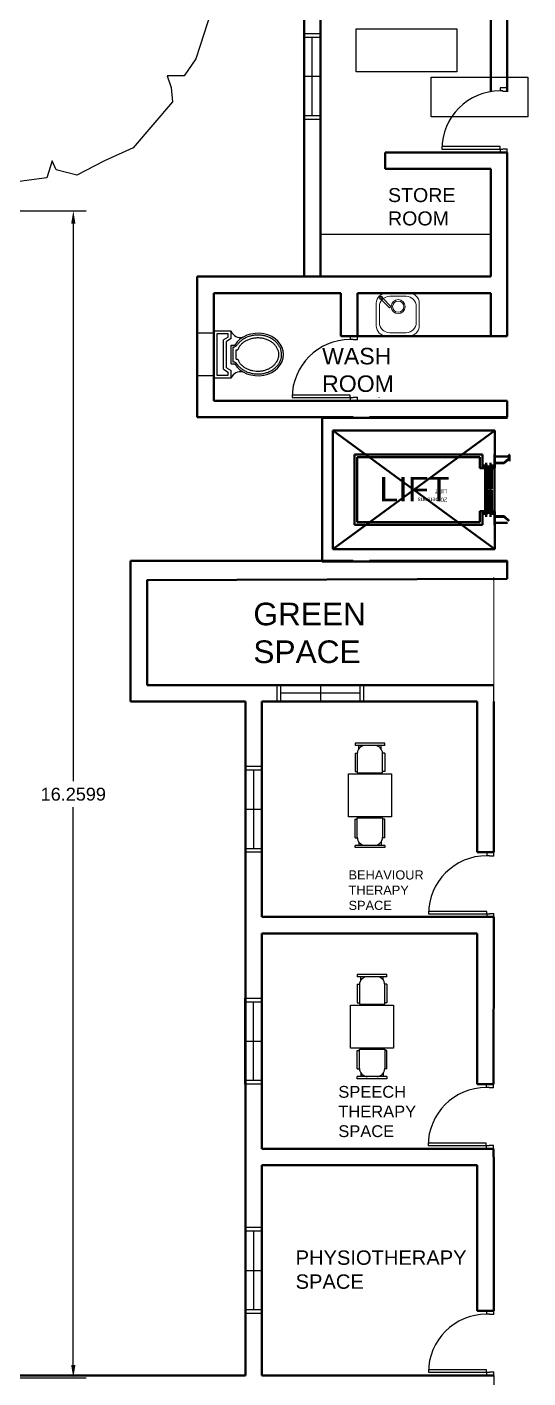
# Model space of a CAD drawing. Header units: metres. Extents: x -353 to 1688, y -477 to 135.
# Drawn here: x 520.16 to 527.14, y -175.16 to -156.34 of the extents above; entities that cross this region are included whole.
import ezdxf

# ---------------------------------------------------------------- set-up
doc = ezdxf.new("R2010")
doc.units = ezdxf.units.M
doc.header["$MEASUREMENT"] = 0
for name, color, linetype, lineweight in [('DIMENSION', 240, 'Continuous', 40), ('PLINTH', 7, 'Continuous', 20), ('WALL', 2, 'Continuous', 40)]:
    doc.layers.add(name, color=color, linetype=linetype, lineweight=lineweight)
for name, color, linetype in [('door space', 1, 'Continuous'), ('ID-LOOSE2', 8, 'Continuous'), ('TREES', 82, 'Continuous'), ('WINDOW', 10, 'Continuous')]:
    doc.layers.add(name, color=color, linetype=linetype)
doc.layers.add('FURNITURE', color=130, linetype='Continuous', plot=False)
doc.layers.add('TEXT', color=141, linetype='Continuous', plot=False)
doc.styles.get("Standard").update_dxf_attribs({"font": 'arial.ttf'})
doc.styles.add('Texto', font='BRADHITC.TTF', dxfattribs={"height": 0.1})
doc.dimstyles.new('Annotative', dxfattribs={"dimscale": 0, "dimtxt": 0.18, "dimasz": 0.18, "dimexe": 0.18, "dimexo": 0.0625, "dimgap": 0.09, "dimtad": 0, "dimtih": 1, "dimtoh": 1, "dimdec": 4, "dimzin": 0, "dimdsep": 46, "dimtxsty": 'Standard', "dimcen": 0.09, "dimadec": 0, "dimazin": 0, "dimtfac": 1, "dimtdec": 4, "dimtofl": 0, "dimtmove": 0, "dimatfit": 3, "dimfxl": 1, "dimtolj": 1, "dimtzin": 0, "dimarcsym": 0})

# ---------------------------------------------------------------- blocks, each defined once
blk = doc.blocks.new('A$C50846A53')
at = {"linetype": 'Continuous'}
for p, q in [((0, 0.74), (0, 0.56)), ((0.5, 0.74), (0, 0.74)), ((0.5, 0.56), (0.5, 0.74)), ((0.47, 0.71), (0.03, 0.71)), ((0.03, 0.71), (0.03, 0.59)), ((0.03, 0.59), (0.063, 0.59)), ((0.093, 0.64), (0.063, 0.59)), ((0.11, 0.61), (0.08, 0.56)), ((0.093, 0.64), (0.407, 0.64)), ((0.11, 0.61), (0.39, 0.61)), ((0.42, 0.56), (0.39, 0.61)), ((0.437, 0.59), (0.407, 0.64)), ((0.437, 0.59), (0.47, 0.59)), ((0.47, 0.59), (0.47, 0.71)), ((0, 0.56), (0.08, 0.56)), ((0.15, 0.557), (0.15, 0.52)), ((0.15, 0.557), (0.351, 0.557)), ((0.17, 0.537), (0.332, 0.537)), ((0.2, 0.507), (0.2, 0.488)), ((0.2, 0.507), (0.301, 0.507)), ((0.301, 0.507), (0.301, 0.488)), ((0.351, 0.557), (0.351, 0.52)), ((0.42, 0.56), (0.5, 0.56))]:
    blk.add_line(p, q, dxfattribs=at)
for centre, radius, start, end in [((-0.039, 0.461), 0.106, 344.642, 68.7339), ((0.11, 0.542), 0.06, 306.0032, 355.4798), ((0.391, 0.542), 0.06, 184.5202, 233.9959), ((0.539, 0.461), 0.106, 111.2661, 195.358)]:
    blk.add_arc(centre, radius, start, end, dxfattribs=at)
blk.add_ellipse((0.251, 0.274), major_axis=(0, 0.274), ratio=0.828948, start_param=0.459479, end_param=5.823706, dxfattribs=at)
for points, knots in [([(0.145, 0.493), (0.144, 0.492), (0.143, 0.491), (0.132, 0.483), (0.123, 0.475), (0.106, 0.457), (0.098, 0.447), (0.084, 0.426), (0.077, 0.415), (0.066, 0.391), (0.061, 0.378), (0.053, 0.352), (0.05, 0.339), (0.045, 0.311), (0.044, 0.298), (0.043, 0.27), (0.043, 0.256), (0.046, 0.228), (0.049, 0.215), (0.055, 0.188), (0.059, 0.175), (0.069, 0.15), (0.075, 0.138), (0.088, 0.116), (0.095, 0.105), (0.111, 0.085), (0.12, 0.077), (0.138, 0.06), (0.147, 0.053), (0.167, 0.041), (0.178, 0.036), (0.199, 0.028), (0.209, 0.025), (0.231, 0.021), (0.242, 0.02), (0.264, 0.02), (0.275, 0.021), (0.297, 0.026), (0.307, 0.029), (0.328, 0.038), (0.338, 0.044), (0.358, 0.057), (0.367, 0.064), (0.385, 0.081), (0.394, 0.09), (0.409, 0.11), (0.416, 0.121), (0.429, 0.144), (0.434, 0.156), (0.444, 0.181), (0.448, 0.194), (0.454, 0.221), (0.456, 0.235), (0.458, 0.262), (0.458, 0.276), (0.457, 0.304), (0.455, 0.318), (0.45, 0.345), (0.447, 0.358), (0.438, 0.384), (0.433, 0.396), (0.421, 0.42), (0.414, 0.431), (0.399, 0.452), (0.391, 0.461), (0.374, 0.479), (0.365, 0.486), (0.356, 0.493)], [0.542145, 0.542145, 0.542145, 0.542145, 0.562703, 0.562703, 0.724661, 0.724661, 0.886619, 0.886619, 1.048577, 1.048577, 1.210535, 1.210535, 1.372493, 1.372493, 1.534451, 1.534451, 1.696409, 1.696409, 1.858367, 1.858367, 2.020325, 2.020325, 2.182283, 2.182283, 2.344241, 2.344241, 2.506199, 2.506199, 2.668157, 2.668157, 2.830115, 2.830115, 2.992073, 2.992073, 3.154031, 3.154031, 3.315989, 3.315989, 3.477947, 3.477947, 3.639905, 3.639905, 3.801863, 3.801863, 3.963821, 3.963821, 4.125779, 4.125779, 4.287737, 4.287737, 4.449695, 4.449695, 4.611653, 4.611653, 4.773611, 4.773611, 4.935569, 4.935569, 5.097526, 5.097526, 5.259484, 5.259484, 5.421442, 5.421442, 5.5834, 5.5834, 5.741045, 5.741045, 5.741045, 5.741045]), ([(0.2, 0.488), (0.17, 0.474), (0.164, 0.47), (0.151, 0.46), (0.144, 0.454), (0.13, 0.439), (0.123, 0.431), (0.111, 0.413), (0.106, 0.404), (0.096, 0.384), (0.091, 0.373), (0.084, 0.352), (0.081, 0.34), (0.076, 0.317), (0.075, 0.305), (0.073, 0.282), (0.073, 0.27), (0.074, 0.246), (0.076, 0.234), (0.08, 0.211), (0.083, 0.2), (0.09, 0.178), (0.095, 0.167), (0.104, 0.147), (0.11, 0.138), (0.122, 0.12), (0.128, 0.112), (0.142, 0.097), (0.149, 0.09), (0.165, 0.078), (0.173, 0.073), (0.189, 0.064), (0.197, 0.06), (0.214, 0.055), (0.222, 0.053), (0.239, 0.05), (0.248, 0.05), (0.266, 0.051), (0.276, 0.052), (0.296, 0.057), (0.306, 0.061), (0.325, 0.071), (0.335, 0.077), (0.353, 0.091), (0.361, 0.099), (0.377, 0.117), (0.384, 0.127), (0.398, 0.149), (0.404, 0.161), (0.414, 0.185), (0.418, 0.198), (0.424, 0.225), (0.426, 0.239), (0.428, 0.267), (0.428, 0.281), (0.426, 0.309), (0.424, 0.323), (0.418, 0.349), (0.414, 0.363), (0.404, 0.387), (0.398, 0.399), (0.385, 0.421), (0.378, 0.431), (0.362, 0.449), (0.353, 0.458), (0.338, 0.469), (0.332, 0.474), (0.301, 0.488)], [0.459479, 0.459479, 0.459479, 0.459479, 0.567422, 0.567422, 0.720865, 0.720865, 0.874307, 0.874307, 1.02775, 1.02775, 1.181192, 1.181192, 1.334635, 1.334635, 1.488077, 1.488077, 1.64152, 1.64152, 1.794963, 1.794963, 1.948405, 1.948405, 2.101848, 2.101848, 2.25529, 2.25529, 2.408733, 2.408733, 2.562175, 2.562175, 2.715618, 2.715618, 2.86906, 2.86906, 3.022503, 3.022503, 3.175946, 3.175946, 3.356457, 3.356457, 3.536968, 3.536968, 3.717479, 3.717479, 3.89799, 3.89799, 4.078501, 4.078501, 4.259012, 4.259012, 4.439523, 4.439523, 4.620035, 4.620035, 4.800546, 4.800546, 4.981057, 4.981057, 5.161568, 5.161568, 5.342079, 5.342079, 5.52259, 5.52259, 5.703101, 5.703101, 5.823706, 5.823706, 5.823706, 5.823706])]:
    blk.add_open_spline(points, degree=3, knots=knots, dxfattribs=at)
blk = doc.blocks.new('A$C47EF7D3D')
for p, q in [((568, 800), (1368, 800)), ((568, 0), (568, 800)), ((1368, 800), (1368, 0)), ((0, 675), (40, 675)), ((0, 125), (0, 675)), ((40, 125), (40, 675)), ((103, 607), (40, 607)), ((181, 675), (525, 675)), ((181, 675), (181, 635)), ((190, 635), (550, 635)), ((525, 675), (525, 635)), ((550, 635), (550, 165)), ((1746, 635), (1386, 635)), ((1386, 635), (1386, 165)), ((1755, 675), (1411, 675)), ((1411, 675), (1411, 635)), ((1755, 675), (1755, 635)), ((1834, 607), (1896, 607)), ((1936, 675), (1896, 675)), ((1896, 125), (1896, 675)), ((1936, 125), (1936, 675)), ((40, 125), (0, 125)), ((103, 193), (40, 193)), ((181, 125), (181, 165)), ((181, 125), (525, 125)), ((550, 165), (190, 165)), ((525, 125), (525, 165)), ((1368, 0), (568, 0)), ((1386, 165), (1746, 165)), ((1411, 125), (1411, 165)), ((1755, 125), (1411, 125)), ((1755, 125), (1755, 165)), ((1834, 193), (1896, 193)), ((1896, 125), (1936, 125))]:
    blk.add_line(p, q)
for centre, start, end in [((190, 485), 90, 180), ((1746, 485), 0, 90), ((190, 315), 180, 270), ((1746, 315), 270, 0)]:
    blk.add_arc(centre, 150, start, end)
blk = doc.blocks.new('Simple tree 13_cad-block.com')
at = {"color": 0}
for points in [[(-1468, -1499), (-1766, -1175), (-1766, -1008), (-1883, -968), (-2037, -632), (-2103, -179), (-1973, -11), (-2089, 248), (-2025, 481), (-1935, 856), (-1740, 1192), (-1534, 1192), (-1378, 1153), (-1456, 1360), (-1416, 1541), (-1119, 1813), (-809, 1943), (-615, 1878), (-498, 1813), (-498, 1981), (-330, 2085), (227, 2098), (602, 2033), (692, 1917), (718, 1800), (886, 1839), (1068, 1800), (1391, 1555), (1611, 1348), (1779, 1115), (1766, 946), (1701, 868), (1883, 856), (1948, 752), (2102, 235), (2090, -361), (1934, -839), (1818, -1008), (1649, -1008), (1689, -1124), (1701, -1266), (1313, -1719), (1028, -1848), (757, -1991), (550, -1939), (511, -1848), (459, -2017), (-214, -2107), (-653, -2029), (-977, -1900), (-1352, -1681), (-1326, -1512)], [(-58, -76), (-97, 15), (6, 105), (84, 28), (71, -76)]]:
    blk.add_lwpolyline(points, close=True, dxfattribs=at)
blk = doc.blocks.new('A$C027E3DAA')
at = {"lineweight": 5}
for p, q in [((320, 420), (100, 420)), ((0, 100), (0, 320)), ((31, 132), (31, 288)), ((48, 356), (128, 276)), ((142, 290), (63, 369)), ((128, 276), (142, 290)), ((291, 388), (131, 388)), ((391, 132), (391, 288)), ((420, 100), (420, 320)), ((291, 32), (131, 32)), ((320, 0), (100, 0))]:
    blk.add_line(p, q, dxfattribs=at)
for centre, radius in [((47, 373), 16.5), ((47, 373), 8.24), ((214, 287), 68.5), ((214, 287), 54.8)]:
    blk.add_circle(centre, radius, dxfattribs=at)
for centre, start, end in [((100, 320), 90, 180), ((320, 320), 0, 90), ((131, 288), 90, 180), ((291, 288), 0, 90), ((131, 132), 180, 270), ((291, 132), 270, 0), ((100, 100), 180, 270), ((320, 100), 270, 0)]:
    blk.add_arc(centre, 100, start, end, dxfattribs=at)
blk = doc.blocks.new('*D122')
at = {"layer": 'Defpoints', "color": 0, "transparency": 16777216}
for p in [(519.938, -158.898), (519.938, -175.158), (520.803, -175.158)]:
    blk.add_point(p, dxfattribs=at)
at = {"layer": 'DIMENSION', "color": 0, "lineweight": -2, "transparency": 16777216}
for p, q in [((520, -158.898), (520.983, -158.898)), ((520.803, -159.078), (520.803, -166.846)), ((520.803, -174.978), (520.803, -167.21)), ((520, -175.158), (520.983, -175.158))]:
    blk.add_line(p, q, dxfattribs=at)
at = {"layer": 'DIMENSION', "color": 0, "transparency": 16777216}
for points in [[(520.773, -159.078), (520.833, -159.078), (520.803, -158.898)], [(520.773, -174.978), (520.833, -174.978), (520.803, -175.158)]]:
    blk.add_solid(points, dxfattribs=at)
at = {"layer": 'DIMENSION', "color": 0, "transparency": 16777216, "insert": (520.803, -167.028), "char_height": 0.18, "attachment_point": 5}
blk.add_mtext('\\A1;16.2599', dxfattribs=at)

msp = doc.modelspace()

# ---------------------------------------------------------------- linework, layer by layer
for p, q in [((526.42971, -158.08611), (526.42971, -158.08705)), ((526.65971, -164.04611), (526.65971, -164.00611)), ((526.65971, -165.73611), (526.65971, -165.50611)), ((526.42971, -168.73611), (523.42971, -168.73611)), ((526.42971, -175.12676), (526.42971, -175.12729))]:
    msp.add_line(p, q)
at = {"layer": 'Defpoints'}
msp.add_line((526.65874, -175.12676), (526.65971, -175.35729), dxfattribs=at)
at = {"layer": 'door space'}
for p, q in [((526.74691, -157.1845), (526.74691, -157.2295)), ((526.84691, -157.1845), (526.74691, -157.1845)), ((526.78691, -157.2295), (526.74691, -157.2295)), ((526.78691, -157.2295), (526.78691, -157.2345)), ((526.84691, -157.2345), (526.78691, -157.2345)), ((526.84691, -157.2345), (526.84691, -157.1845)), ((526.74691, -158.0045), (525.93691, -158.0045)), ((525.93691, -158.0395), (526.74691, -158.0395)), ((526.74691, -158.0395), (526.74691, -158.0045)), ((526.74691, -158.0395), (526.74691, -158.0845)), ((526.74691, -158.0395), (526.78691, -158.0395)), ((526.74691, -158.0845), (526.84691, -158.0845)), ((526.78691, -158.0345), (526.78691, -158.0395)), ((526.78691, -158.0345), (526.84691, -158.0345)), ((526.84691, -158.0845), (526.84691, -158.0345)), ((524.66044, -160.64718), (524.66044, -160.69218)), ((524.76044, -160.64718), (524.66044, -160.64718)), ((524.70044, -160.69218), (524.66044, -160.69218)), ((524.70044, -160.69218), (524.70044, -160.69718)), ((524.76044, -160.69718), (524.70044, -160.69718)), ((524.76044, -160.69718), (524.76044, -160.64718)), ((524.66044, -161.46718), (523.85044, -161.46718)), ((524.66044, -161.50218), (524.66044, -161.46718)), ((523.85044, -161.50218), (524.66044, -161.50218)), ((524.66044, -161.50218), (524.66044, -161.54718)), ((524.66044, -161.50218), (524.70044, -161.50218)), ((524.66044, -161.54718), (524.76044, -161.54718)), ((524.70044, -161.49718), (524.76044, -161.49718)), ((524.76044, -161.54718), (524.76044, -161.49718)), ((525.05971, -161.49611), (525.05971, -161.50111)), ((526.56045, -167.83958), (526.56045, -167.88458)), ((526.66045, -167.83958), (526.56045, -167.83958)), ((526.60045, -167.88458), (526.56045, -167.88458)), ((526.60045, -167.88458), (526.60045, -167.88958)), ((526.66045, -167.88958), (526.60045, -167.88958)), ((526.66045, -167.88958), (526.66045, -167.83958)), ((526.56045, -168.65958), (525.75045, -168.65958)), ((525.75045, -168.69458), (526.56045, -168.69458)), ((526.56045, -168.69458), (526.56045, -168.65958)), ((526.56045, -168.69458), (526.56045, -168.73958)), ((526.56045, -168.69458), (526.60045, -168.69458)), ((526.56045, -168.73958), (526.66045, -168.73958)), ((526.60045, -168.68958), (526.60045, -168.69458)), ((526.60045, -168.68958), (526.66045, -168.68958)), ((526.66045, -168.73958), (526.66045, -168.68958)), ((526.55513, -171.06862), (526.55513, -171.11362)), ((526.65513, -171.06862), (526.55513, -171.06862)), ((526.65513, -171.11862), (526.65513, -171.06862)), ((526.59513, -171.11362), (526.55513, -171.11362)), ((526.59513, -171.11362), (526.59513, -171.11862)), ((526.65513, -171.11862), (526.59513, -171.11862)), ((526.55513, -171.88862), (525.74513, -171.88862)), ((525.74513, -171.92362), (526.55513, -171.92362)), ((526.55513, -171.92362), (526.55513, -171.88862)), ((526.55513, -171.92362), (526.55513, -171.96862)), ((526.55513, -171.92362), (526.59513, -171.92362)), ((526.55513, -171.96862), (526.65513, -171.96862)), ((526.59513, -171.91862), (526.59513, -171.92362)), ((526.59513, -171.91862), (526.65513, -171.91862)), ((526.65513, -171.96862), (526.65513, -171.91862)), ((526.5591, -174.22661), (526.5591, -174.27161)), ((526.6591, -174.22661), (526.5591, -174.22661)), ((526.5991, -174.27161), (526.5591, -174.27161)), ((526.5991, -174.27161), (526.5991, -174.27661)), ((526.6591, -174.27661), (526.5991, -174.27661)), ((526.6591, -174.27661), (526.6591, -174.22661)), ((526.5591, -175.04661), (525.7491, -175.04661)), ((526.5591, -175.08161), (526.5591, -175.04661)), ((525.7491, -175.08161), (526.5591, -175.08161)), ((526.5591, -175.08161), (526.5591, -175.12661)), ((526.5591, -175.08161), (526.5991, -175.08161)), ((526.5591, -175.12661), (526.6591, -175.12661)), ((526.5991, -175.07661), (526.5991, -175.08161)), ((526.5991, -175.07661), (526.6591, -175.07661)), ((526.6591, -175.12661), (526.6591, -175.07661))]:
    msp.add_line(p, q, dxfattribs=at)
for centre in [(526.74691, -158.0395), (524.66044, -161.50218), (526.56045, -168.69458), (526.55513, -171.92362), (526.5591, -175.08161)]:
    msp.add_ellipse(centre, major_axis=(-0.57276, -0.57276), ratio=1, start_param=3.92699082, end_param=5.49778714, dxfattribs=at)
at = {"layer": 'FURNITURE'}
for p, q in [((524.23993, -159.22284), (526.618, -159.22284)), ((524.24668, -159.22411), (524.24668, -159.81611)), ((526.61676, -159.22232), (526.61676, -159.81611))]:
    msp.add_line(p, q, dxfattribs=at)
at = {"layer": 'FURNITURE', "ltscale": 0.5}
msp.add_lwpolyline([(524.74438, -156.36142), (526.14438, -156.36142), (526.14438, -156.96142), (524.74438, -156.96142)], close=True, dxfattribs=at)
at = {"layer": 'ID-LOOSE2', "ltscale": 0.5}
msp.add_lwpolyline([(525.78567, -157.03791), (527.13567, -157.03791), (527.13567, -157.58791), (525.78567, -157.58791)], close=True, dxfattribs=at)
at = {"layer": 'PLINTH'}
msp.add_line((526.65971, -165.50611), (526.65971, -164.04611), dxfattribs=at)
at = {"layer": 'WALL'}
for p, q in [((524.01701, -155.58611), (524.01701, -159.81611)), ((524.24701, -155.58611), (524.24701, -158.31611)), ((526.618, -155.58611), (526.618, -157.23982)), ((526.848, -155.58611), (526.848, -157.23982)), ((525.14701, -158.08611), (525.14701, -158.31611)), ((525.14701, -158.08611), (526.848, -158.08611)), ((526.848, -158.31611), (526.848, -158.08611)), ((526.848, -160.64611), (526.848, -158.08611)), ((524.24701, -158.31611), (524.24701, -159.81611)), ((525.14701, -158.31611), (526.618, -158.31611)), ((526.618, -159.81611), (526.618, -158.31611)), ((522.52971, -159.81611), (524.52971, -159.81611)), ((522.52971, -159.81611), (522.52971, -161.77611)), ((524.24701, -159.81611), (526.618, -159.81611)), ((522.75971, -160.04611), (523.19971, -160.04611)), ((522.75971, -160.04611), (524.52971, -160.04611)), ((522.75971, -160.04611), (522.75971, -161.54611)), ((524.52971, -160.04611), (524.52971, -160.64611)), ((524.75971, -160.04611), (525.42971, -160.04611)), ((524.75971, -160.04611), (526.618, -160.04611)), ((524.75971, -160.04611), (524.75971, -160.64611)), ((526.618, -160.64611), (526.618, -160.04611)), ((526.848, -160.64611), (524.52971, -160.64611)), ((525.65971, -161.54611), (522.75971, -161.54611)), ((526.848, -161.54611), (524.76044, -161.54611)), ((526.848, -161.77611), (526.848, -161.54611)), ((524.69971, -161.77611), (522.52971, -161.77611)), ((524.2696, -161.78467, 0.00008), (526.84875, -161.78467, 0.00008)), ((524.2696, -163.78482, 0.00008), (524.2696, -161.78467, 0.00008)), ((526.848, -161.77611), (524.92971, -161.77611)), ((524.41999, -161.95761, 0.00008), (526.6758, -161.95761, 0.00008)), ((526.6758, -163.61188, 0.00008), (524.41999, -161.95761, 0.00008)), ((526.6758, -161.95761, 0.00008), (524.41999, -163.61188, 0.00008)), ((524.41999, -163.61188, 0.00008), (524.41999, -161.95761, 0.00008)), ((526.6758, -161.95761, 0.00008), (526.6758, -162.32418, 0.00008)), ((524.72077, -162.29599, 0.00008), (524.72077, -163.2735, 0.00008)), ((526.50286, -162.29599, 0.00008), (524.72077, -162.29599, 0.00008)), ((524.75836, -162.33358, 0.00008), (524.75836, -163.23591, 0.00008)), ((524.75836, -162.33358, 0.00008), (526.46526, -162.33358, 0.00008)), ((526.46526, -162.33358, 0.00008), (526.46526, -162.48397, 0.00008)), ((526.50286, -162.47645, 0.00008), (526.50286, -162.29599, 0.00008)), ((526.55549, -163.16071, 0.00008), (526.55549, -162.40878, 0.00008)), ((526.61565, -162.40878, 0.00008), (526.61565, -163.16071, 0.00008)), ((526.6758, -162.29599, 0.00008), (526.66828, -162.29599, 0.00008)), ((526.66828, -162.29599, 0.00008), (526.66828, -162.47645, 0.00008)), ((526.6758, -162.40878, 0.00008), (526.6758, -162.29599, 0.00008)), ((526.6758, -162.32418, 0.00008), (526.84875, -162.32418, 0.00008)), ((526.80102, -162.40878, 0.00008), (526.6758, -162.40878, 0.00008)), ((526.6758, -162.47645, 0.00008), (526.6758, -162.4163, 0.00008)), ((526.6758, -162.4163, 0.00008), (526.80389, -162.4163, 0.00008)), ((526.8678, -162.34902, 0.00008), (526.80102, -162.40878, 0.00008)), ((526.80389, -162.4163, 0.00008), (526.87532, -162.35238, 0.00008)), ((526.87117, -162.30189, 0.00008), (526.87117, -162.38203, 0.00008)), ((526.87914, -162.38559, 0.00008), (526.87914, -162.30189, 0.00008)), ((526.46526, -162.48397, 0.00008), (526.53294, -162.48397, 0.00008)), ((526.52542, -162.47645, 0.00008), (526.50286, -162.47645, 0.00008)), ((526.51038, -162.46893, 0.00008), (526.51038, -162.44637, 0.00008)), ((526.51038, -162.44637, 0.00008), (526.57053, -162.44637, 0.00008)), ((526.5179, -162.46893, 0.00008), (526.51038, -162.46893, 0.00008)), ((526.54046, -162.45389, 0.00008), (526.5179, -162.45389, 0.00008)), ((526.5179, -162.45389, 0.00008), (526.5179, -162.46893, 0.00008)), ((526.53294, -162.46141, 0.00008), (526.52542, -162.46141, 0.00008)), ((526.52542, -162.46141, 0.00008), (526.52542, -162.47645, 0.00008)), ((526.53294, -162.48397, 0.00008), (526.53294, -162.46141, 0.00008)), ((526.54046, -162.78098, 0.00008), (526.54046, -162.45389, 0.00008)), ((526.57053, -162.44637, 0.00008), (526.57053, -162.78098, 0.00008)), ((526.65325, -162.44637, 0.00008), (526.60061, -162.44637, 0.00008)), ((526.60061, -162.44637, 0.00008), (526.60061, -162.77943, 0.00008)), ((526.63069, -162.77943, 0.00008), (526.63069, -162.45389, 0.00008)), ((526.63069, -162.45389, 0.00008), (526.65325, -162.45389, 0.00008)), ((526.64573, -162.46141, 0.00008), (526.63821, -162.46141, 0.00008)), ((526.63821, -162.46141, 0.00008), (526.63821, -162.47645, 0.00008)), ((526.64573, -162.47645, 0.00008), (526.64573, -162.46141, 0.00008)), ((526.66828, -162.47645, 0.00008), (526.64573, -162.47645, 0.00008)), ((526.64573, -162.48397, 0.00008), (526.66828, -162.48397, 0.00008)), ((526.65325, -162.45389, 0.00008), (526.65325, -162.46893, 0.00008)), ((526.65325, -162.46893, 0.00008), (526.66077, -162.46893, 0.00008)), ((526.65325, -162.46893, 0.00008), (526.66077, -162.46893, 0.00008)), ((526.66077, -162.46893, 0.00008), (526.66077, -162.45389, 0.00008)), ((526.66828, -162.48397, 0.00008), (526.66828, -163.08552, 0.00008)), ((526.54046, -162.7885, 0.00008), (526.54046, -163.1156, 0.00008)), ((526.57053, -163.12312, 0.00008), (526.57053, -162.7885, 0.00008)), ((526.60061, -163.12312, 0.00008), (526.60061, -162.79006, 0.00008)), ((526.63069, -162.79006, 0.00008), (526.63069, -163.1156, 0.00008)), ((526.46526, -163.23591, 0.00008), (526.46526, -163.08552, 0.00008)), ((526.46526, -163.08552, 0.00008), (526.53294, -163.08552, 0.00008)), ((526.52542, -163.09304, 0.00008), (526.50286, -163.09304, 0.00008)), ((526.50286, -163.09304, 0.00008), (526.50286, -163.2735, 0.00008)), ((526.5179, -163.10056, 0.00008), (526.51038, -163.10056, 0.00008)), ((526.51038, -163.10056, 0.00008), (526.51038, -163.12312, 0.00008)), ((526.51038, -163.12312, 0.00008), (526.57053, -163.12312, 0.00008)), ((526.5179, -163.1156, 0.00008), (526.5179, -163.10056, 0.00008)), ((526.54046, -163.1156, 0.00008), (526.5179, -163.1156, 0.00008)), ((526.52542, -163.10808, 0.00008), (526.52542, -163.09304, 0.00008)), ((526.53294, -163.10808, 0.00008), (526.52542, -163.10808, 0.00008)), ((526.53294, -163.08552, 0.00008), (526.53294, -163.10808, 0.00008)), ((526.65325, -163.12312, 0.00008), (526.60061, -163.12312, 0.00008)), ((526.63069, -163.1156, 0.00008), (526.65325, -163.1156, 0.00008)), ((526.63821, -163.10808, 0.00008), (526.63821, -163.09304, 0.00008)), ((526.64573, -163.10808, 0.00008), (526.63821, -163.10808, 0.00008)), ((526.64573, -163.08552, 0.00008), (526.66828, -163.08552, 0.00008)), ((526.64573, -163.09304, 0.00008), (526.64573, -163.10808, 0.00008)), ((526.66828, -163.09304, 0.00008), (526.64573, -163.09304, 0.00008)), ((526.65325, -163.10056, 0.00008), (526.66077, -163.10056, 0.00008)), ((526.65325, -163.1156, 0.00008), (526.65325, -163.10056, 0.00008)), ((526.65325, -163.10056, 0.00008), (526.66077, -163.10056, 0.00008)), ((526.66077, -163.10056, 0.00008), (526.66077, -163.1156, 0.00008)), ((526.66828, -163.2735, 0.00008), (526.66828, -163.09304, 0.00008)), ((526.6758, -163.09304, 0.00008), (526.6758, -163.15319, 0.00008)), ((526.6758, -163.15319, 0.00008), (526.80389, -163.15319, 0.00008)), ((526.6758, -163.16071, 0.00008), (526.6758, -163.2735, 0.00008)), ((526.80102, -163.16071, 0.00008), (526.6758, -163.16071, 0.00008)), ((526.8678, -163.22047, 0.00008), (526.80102, -163.16071, 0.00008)), ((526.80389, -163.15319, 0.00008), (526.87532, -163.21711, 0.00008)), ((526.50286, -163.2735, 0.00008), (524.72077, -163.2735, 0.00008)), ((524.75836, -163.23591, 0.00008), (526.46526, -163.23591, 0.00008)), ((526.6758, -163.2735, 0.00008), (526.66828, -163.2735, 0.00008)), ((526.6758, -163.24531, 0.00008), (526.6758, -163.61188, 0.00008)), ((526.6758, -163.24531, 0.00008), (526.84875, -163.24531, 0.00008)), ((524.41999, -163.61188, 0.00008), (526.6758, -163.61188, 0.00008)), ((524.69971, -163.77611), (521.59971, -163.77611)), ((521.59971, -163.77611), (521.59971, -165.73611)), ((524.2696, -163.78482, 0.00008), (526.84875, -163.78482, 0.00008)), ((526.848, -163.77611), (524.92971, -163.77611)), ((526.848, -164.02611), (526.848, -163.77611)), ((521.82668, -164.04611), (526.848, -164.02533)), ((521.82971, -164.04611), (521.82971, -165.50611)), ((521.82971, -165.50611), (526.65971, -165.50611)), ((521.59971, -165.73611), (523.19971, -165.73611)), ((523.19971, -168.96611), (523.19971, -165.73611)), ((523.42971, -165.73611), (526.42971, -165.73611)), ((523.42971, -168.73611), (523.42971, -165.73611)), ((526.42971, -165.73611), (526.42992, -167.8363)), ((526.65971, -165.73611), (526.65971, -167.8363)), ((526.65992, -167.8363), (526.42992, -167.8363)), ((526.42971, -168.73611), (523.42971, -168.73611)), ((526.42992, -168.7363), (526.65992, -168.7363)), ((526.65971, -168.7363), (526.65971, -168.96611)), ((523.19971, -168.96611), (523.19971, -172.19611)), ((526.42971, -168.96611), (523.42971, -168.96611)), ((523.42971, -168.96611), (523.42971, -171.96611)), ((526.42971, -171.06623), (526.42971, -168.96611)), ((526.65662, -171.06623), (526.65971, -168.96611)), ((526.65662, -171.06623), (526.42662, -171.06623)), ((523.42971, -171.96611), (526.42971, -171.96611)), ((526.42662, -171.96611), (526.42662, -171.96623)), ((526.42662, -171.96623), (526.65662, -171.96623)), ((526.65662, -171.96623), (526.65971, -172.19611)), ((523.19971, -175.12729), (523.19971, -172.19611)), ((523.42971, -172.19611), (526.42971, -172.19611)), ((523.42971, -175.12729), (523.42971, -172.19611)), ((526.42971, -172.19611), (526.42971, -174.22676)), ((526.65971, -172.19611), (526.65874, -174.22676)), ((526.65874, -174.22676), (526.42874, -174.22676)), ((523.19971, -175.12729), (519.93784, -175.12729)), ((523.42971, -175.12729), (526.42971, -175.12729)), ((526.42874, -175.12676), (526.65874, -175.12676))]:
    msp.add_line(p, q, dxfattribs=at)
for centre, radius, start, end in [((526.87516, -162.30189, 0.00008), 0.00399, 0, 180), ((526.64573, -162.47645, 0.00008), 0.00752, 180, 270), ((526.65325, -162.45389, 0.00008), 0.00752, 0, 90), ((526.66828, -162.47645, 0.00008), 0.00752, 270, 360), ((526.64573, -163.09304, 0.00008), 0.00752, 90, 180), ((526.65325, -163.1156, 0.00008), 0.00752, 270, 0), ((526.66828, -163.09304, 0.00008), 0.00752, 0, 90)]:
    msp.add_arc(centre, radius, start, end, dxfattribs=at)
at = {"layer": 'WINDOW'}
for p, q in [((524.01702, -157.62781), (524.01702, -156.42781)), ((524.01702, -156.42781), (524.24702, -156.42781)), ((524.01702, -156.47781), (524.24702, -156.47781)), ((524.13202, -157.57781), (524.13202, -156.47781)), ((524.24702, -156.42781), (524.24702, -157.62781)), ((524.24702, -157.02781), (524.01702, -157.02781)), ((524.24702, -157.62781), (524.24702, -157.02781)), ((524.24702, -157.57781), (524.01702, -157.57781)), ((524.24702, -157.62781), (524.01702, -157.62781)), ((526.50533, -158.08611), (526.50533, -158.08705)), ((522.53469, -161.19964, 0.00011), (522.53469, -160.59964, 0.00011)), ((522.53469, -160.59964, 0.00011), (522.76469, -160.59964, 0.00011)), ((522.76469, -160.59964, 0.00011), (522.76469, -161.19964, 0.00011)), ((522.76469, -161.19964, 0.00011), (522.53469, -161.19964, 0.00011)), ((523.64471, -165.73611), (523.64471, -165.50611)), ((523.64471, -165.50611), (524.84471, -165.50611)), ((523.69471, -165.73611), (523.69471, -165.50611)), ((524.79471, -165.62111), (523.69471, -165.62111)), ((524.84471, -165.50611), (524.24471, -165.50611)), ((524.24471, -165.50611), (524.24471, -165.73611)), ((524.79471, -165.50611), (524.79471, -165.73611)), ((524.84471, -165.50611), (524.84471, -165.73611)), ((524.84471, -165.73611), (523.64471, -165.73611)), ((523.19606, -167.83611), (523.19606, -166.63611)), ((523.19606, -166.63611), (523.42606, -166.63611)), ((523.19606, -166.63611), (523.19606, -167.23611)), ((523.19606, -166.68611), (523.42606, -166.68611)), ((523.31106, -166.68611), (523.31106, -167.78611)), ((523.42606, -166.63611), (523.42606, -167.83611)), ((523.19606, -167.23611), (523.42606, -167.23611)), ((523.42606, -167.78611), (523.19606, -167.78611)), ((523.42606, -167.83611), (523.19606, -167.83611)), ((523.19305, -171.06799), (523.19305, -169.86799)), ((523.19305, -169.86799), (523.42305, -169.86799)), ((523.19305, -169.86799), (523.19305, -170.46799)), ((523.19305, -169.91799), (523.42305, -169.91799)), ((523.30805, -169.91799), (523.30805, -171.01799)), ((523.42305, -169.86799), (523.42305, -171.06799)), ((523.19305, -170.46799), (523.42305, -170.46799)), ((523.42305, -171.01799), (523.19305, -171.01799)), ((523.42305, -171.06799), (523.19305, -171.06799)), ((523.19971, -174.2617), (523.19971, -173.0617)), ((523.19971, -173.0617), (523.42971, -173.0617)), ((523.19971, -173.0617), (523.19971, -173.6617)), ((523.19971, -173.1117), (523.42971, -173.1117)), ((523.31471, -173.1117), (523.31471, -174.2117)), ((523.42971, -173.0617), (523.42971, -174.2617)), ((523.19971, -173.6617), (523.42971, -173.6617)), ((523.42971, -174.2117), (523.19971, -174.2117)), ((523.42971, -174.2617), (523.19971, -174.2617))]:
    msp.add_line(p, q, dxfattribs=at)

# ---------------------------------------------------------------- block references
at = {"layer": 'FURNITURE', "xscale": 0.001426284879213249, "yscale": 0.001426284879213249, "zscale": 0.001426284879213249}
msp.add_blockref('A$C027E3DAA', (525.02275, -160.6436), dxfattribs=at)
at = {"layer": 'FURNITURE', "color": 7, "xscale": 1.304845739735994, "yscale": 1.304845739735994, "zscale": 1.304845739735994, "rotation": 90}
msp.add_blockref('A$C50846A53', (523.73088, -161.22845, -0.00087), dxfattribs=at)
at = {"layer": 'FURNITURE', "xscale": 0.0007496668609228836, "yscale": 0.0007496668609228836, "zscale": 0.0007496668609228836, "rotation": 90}
for p in [(525.23432, -167.76967), (525.26468, -170.99076)]:
    msp.add_blockref('A$C47EF7D3D', p, dxfattribs=at)
at = {"layer": 'TREES', "xscale": 0.001407448445345188, "yscale": 0.001407448445345188, "zscale": 0.001407448445345188}
msp.add_blockref('Simple tree 13_cad-block.com', (519.78851, -155.60037), dxfattribs=at)

# ---------------------------------------------------------------- texts
at = {"layer": 'TEXT', "attachment_point": 1}
for s, width, gutter_width, insert, char_height in [('STORE ROOM', 0.1611636, 0.97574, (525.18652, -158.58217), 0.195148), ('WASH ROOM', 0.0661561, 1.15076, (524.26835, -160.80879), 0.230152), ('LIFT', 0.1646572, 1.70623, (525.06319, -162.60666), 0.341246), ('GREEN SPACE', 0.0752314, 1.5772, (523.31107, -164.35883), 0.3154397), ('BEHAVIOUR THERAPY SPACE', 0.0649805, 0.63609, (524.6366, -168.08818), 0.1272186), ('SPEECH THERAPY SPACE', 0.2742639, 0.82157, (524.49406, -171.09203), 0.1643146), ('PHYSIOTHERAPY SPACE', 0.0600503, 1.00245, (523.89933, -173.38348), 0.2004892)]:
    msp.add_mtext_dynamic_manual_height_columns(s, width=width, gutter_width=gutter_width, heights=[0], dxfattribs=dict(at, insert=insert, char_height=char_height))
at = {"layer": 'WALL', "char_height": 0.060155, "attachment_point": 1, "rotation": 180, "style": 'Texto'}
for s, insert in [('\\A1;LIFT', (526.01123, -162.83371, 0.00008)), ('\\A1;20 persons', (526.01123, -162.95625, 0.00008))]:
    msp.add_mtext(s, dxfattribs=dict(at, insert=insert))

# ---------------------------------------------------------------- dimensions: what is measured, and where the dimension line sits
at = {"layer": 'DIMENSION'}
dim = msp.add_linear_dim(base=(520.80291, -175.15764), p1=(519.93784, -158.89772), p2=(519.93784, -175.15764), angle=90, dimstyle='Annotative', dxfattribs=at)
dim.commit()
dim.dimension.update_dxf_attribs({"geometry": '*D122', "text_midpoint": (520.80291, -167.02768)})

doc.saveas('drawing.dxf')
